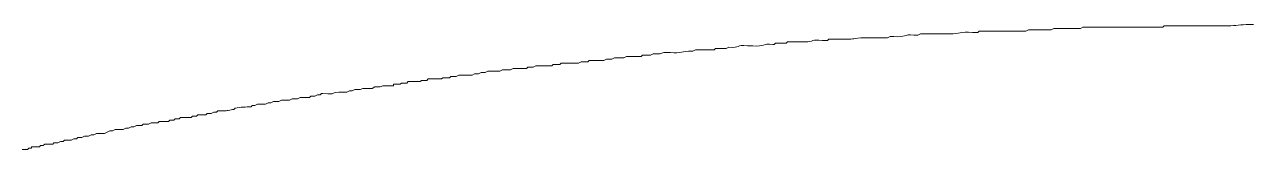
# Model space of a CAD drawing. Header units: millimetres. Extents: x 5194 to 16594, y 329 to 7592.
# Drawn here: x 10771.57 to 10792.33, y 3891.86 to 3893.98 of the extents above; entities that cross this region are included whole.
import ezdxf

# ---------------------------------------------------------------- set-up
doc = ezdxf.new("R2010")
doc.units = ezdxf.units.MM
doc.header["$MEASUREMENT"] = 0
doc.layers.add('PDF_Geometry', color=7, linetype='Continuous', true_color=0x231f20)

msp = doc.modelspace()

# ---------------------------------------------------------------- linework, layer by layer
at = {"layer": 'PDF_Geometry', "color": 0, "lineweight": 9}
for p, q in [((10788.91, 3893.887), (10788.955, 3893.909)), ((10788.955, 3893.909), (10788.977, 3893.909)), ((10788.977, 3893.909), (10789, 3893.909)), ((10789, 3893.909), (10789.045, 3893.909)), ((10789.045, 3893.909), (10789.067, 3893.909)), ((10789.067, 3893.909), (10789.09, 3893.909)), ((10789.09, 3893.909), (10789.135, 3893.909)), ((10789.135, 3893.909), (10789.18, 3893.909)), ((10789.18, 3893.909), (10789.202, 3893.909)), ((10789.202, 3893.909), (10789.247, 3893.909)), ((10789.247, 3893.909), (10789.27, 3893.909)), ((10789.27, 3893.909), (10789.315, 3893.909)), ((10789.315, 3893.909), (10789.36, 3893.909)), ((10789.36, 3893.909), (10789.382, 3893.909)), ((10789.382, 3893.909), (10789.404, 3893.909)), ((10789.404, 3893.909), (10789.449, 3893.932)), ((10789.449, 3893.932), (10789.472, 3893.932)), ((10789.472, 3893.932), (10789.517, 3893.932)), ((10789.832, 3893.932), (10789.877, 3893.932)), ((10789.877, 3893.932), (10789.922, 3893.932)), ((10789.922, 3893.932), (10789.944, 3893.932)), ((10790.799, 3893.932), (10790.821, 3893.954)), ((10790.821, 3893.954), (10790.844, 3893.954)), ((10790.844, 3893.954), (10790.889, 3893.954)), ((10790.889, 3893.954), (10790.934, 3893.954)), ((10791.788, 3893.954), (10791.811, 3893.954)), ((10791.811, 3893.954), (10791.856, 3893.954)), ((10791.856, 3893.954), (10791.901, 3893.954)), ((10792.261, 3893.977), (10792.283, 3893.977)), ((10792.283, 3893.977), (10792.328, 3893.977)), ((10785.042, 3893.707), (10785.087, 3893.707)), ((10785.087, 3893.707), (10785.132, 3893.707)), ((10785.132, 3893.707), (10785.154, 3893.729)), ((10785.154, 3893.729), (10785.177, 3893.729)), ((10785.177, 3893.729), (10785.221, 3893.729)), ((10785.221, 3893.729), (10785.244, 3893.729)), ((10785.244, 3893.729), (10785.266, 3893.729)), ((10785.266, 3893.729), (10785.311, 3893.729)), ((10785.311, 3893.729), (10785.356, 3893.729)), ((10785.356, 3893.729), (10785.379, 3893.729)), ((10785.694, 3893.752), (10785.716, 3893.752)), ((10785.716, 3893.752), (10785.739, 3893.752)), ((10786.076, 3893.752), (10786.099, 3893.752)), ((10786.099, 3893.752), (10786.144, 3893.752)), ((10786.144, 3893.752), (10786.189, 3893.774)), ((10786.189, 3893.774), (10786.256, 3893.774)), ((10786.593, 3893.797), (10786.638, 3893.797)), ((10786.638, 3893.797), (10786.661, 3893.797)), ((10786.661, 3893.797), (10786.706, 3893.819)), ((10786.706, 3893.819), (10786.751, 3893.819)), ((10786.751, 3893.819), (10786.773, 3893.819)), ((10786.773, 3893.819), (10786.796, 3893.819)), ((10786.796, 3893.819), (10786.841, 3893.819)), ((10786.841, 3893.819), (10786.863, 3893.819)), ((10786.863, 3893.819), (10786.886, 3893.819)), ((10786.886, 3893.819), (10786.953, 3893.819)), ((10786.953, 3893.819), (10786.976, 3893.819)), ((10786.976, 3893.819), (10787.021, 3893.819)), ((10787.021, 3893.819), (10787.043, 3893.819)), ((10787.043, 3893.819), (10787.066, 3893.819)), ((10787.066, 3893.819), (10787.111, 3893.819)), ((10787.111, 3893.819), (10787.156, 3893.819)), ((10787.156, 3893.819), (10787.178, 3893.819)), ((10787.178, 3893.819), (10787.201, 3893.819)), ((10787.583, 3893.842), (10787.605, 3893.842)), ((10787.605, 3893.842), (10787.628, 3893.842)), ((10787.628, 3893.842), (10787.673, 3893.842)), ((10787.673, 3893.842), (10787.695, 3893.864)), ((10787.695, 3893.864), (10787.74, 3893.864)), ((10787.74, 3893.864), (10787.763, 3893.864)), ((10787.763, 3893.864), (10787.808, 3893.864)), ((10787.808, 3893.864), (10787.853, 3893.864)), ((10787.853, 3893.864), (10787.875, 3893.864)), ((10787.875, 3893.864), (10787.898, 3893.864)), ((10787.898, 3893.864), (10787.943, 3893.864)), ((10787.943, 3893.864), (10787.965, 3893.864)), ((10787.965, 3893.864), (10787.988, 3893.864)), ((10787.988, 3893.864), (10788.033, 3893.864)), ((10788.033, 3893.864), (10788.078, 3893.864)), ((10788.078, 3893.864), (10788.123, 3893.864)), ((10788.46, 3893.864), (10788.482, 3893.864)), ((10788.482, 3893.864), (10788.527, 3893.887)), ((10788.865, 3893.887), (10788.91, 3893.887)), ((10782.14, 3893.459), (10782.185, 3893.482)), ((10782.185, 3893.482), (10782.208, 3893.482)), ((10782.208, 3893.482), (10782.23, 3893.482)), ((10782.23, 3893.482), (10782.275, 3893.482)), ((10782.275, 3893.482), (10782.298, 3893.482)), ((10782.298, 3893.482), (10782.365, 3893.504)), ((10782.365, 3893.504), (10782.41, 3893.504)), ((10782.41, 3893.504), (10782.455, 3893.504)), ((10782.455, 3893.504), (10782.478, 3893.504)), ((10782.838, 3893.527), (10782.86, 3893.527)), ((10782.86, 3893.527), (10782.905, 3893.549)), ((10782.905, 3893.549), (10782.928, 3893.549)), ((10782.928, 3893.549), (10782.95, 3893.549)), ((10782.95, 3893.549), (10782.973, 3893.549)), ((10782.973, 3893.549), (10783.018, 3893.549)), ((10783.018, 3893.549), (10783.063, 3893.549)), ((10783.063, 3893.549), (10783.107, 3893.549)), ((10783.107, 3893.549), (10783.152, 3893.549)), ((10783.152, 3893.549), (10783.197, 3893.549)), ((10783.197, 3893.549), (10783.22, 3893.549)), ((10783.22, 3893.549), (10783.242, 3893.572)), ((10783.242, 3893.572), (10783.287, 3893.572)), ((10783.287, 3893.572), (10783.332, 3893.572)), ((10783.332, 3893.572), (10783.355, 3893.572)), ((10783.355, 3893.572), (10783.377, 3893.572)), ((10783.377, 3893.572), (10783.422, 3893.572)), ((10783.422, 3893.572), (10783.467, 3893.594)), ((10783.782, 3893.617), (10783.827, 3893.617)), ((10783.827, 3893.617), (10783.872, 3893.617)), ((10784.209, 3893.639), (10784.232, 3893.639)), ((10784.232, 3893.639), (10784.254, 3893.662)), ((10784.254, 3893.662), (10784.299, 3893.662)), ((10784.299, 3893.662), (10784.322, 3893.662)), ((10784.322, 3893.662), (10784.344, 3893.662)), ((10784.344, 3893.662), (10784.389, 3893.662)), ((10784.389, 3893.662), (10784.434, 3893.662)), ((10784.434, 3893.662), (10784.457, 3893.684)), ((10784.457, 3893.684), (10784.479, 3893.684)), ((10784.479, 3893.684), (10784.524, 3893.684)), ((10784.524, 3893.684), (10784.569, 3893.684)), ((10784.569, 3893.684), (10784.614, 3893.684)), ((10784.614, 3893.684), (10784.637, 3893.684)), ((10784.637, 3893.684), (10784.659, 3893.684)), ((10784.659, 3893.684), (10784.704, 3893.684)), ((10784.704, 3893.684), (10784.749, 3893.684)), ((10780.161, 3893.257), (10780.206, 3893.279)), ((10780.206, 3893.279), (10780.251, 3893.279)), ((10780.251, 3893.279), (10780.274, 3893.279)), ((10780.274, 3893.279), (10780.296, 3893.279)), ((10780.296, 3893.279), (10780.341, 3893.279)), ((10780.341, 3893.279), (10780.386, 3893.279)), ((10780.386, 3893.279), (10780.409, 3893.279)), ((10780.409, 3893.279), (10780.431, 3893.279)), ((10780.431, 3893.279), (10780.476, 3893.279)), ((10780.476, 3893.279), (10780.499, 3893.302)), ((10780.499, 3893.302), (10780.521, 3893.302)), ((10780.521, 3893.302), (10780.566, 3893.302)), ((10780.566, 3893.302), (10780.611, 3893.302)), ((10780.611, 3893.302), (10780.634, 3893.324)), ((10780.634, 3893.324), (10780.656, 3893.324)), ((10780.656, 3893.324), (10780.701, 3893.324)), ((10780.701, 3893.324), (10780.746, 3893.324)), ((10780.746, 3893.324), (10780.769, 3893.324)), ((10780.769, 3893.324), (10780.791, 3893.324)), ((10780.791, 3893.324), (10780.836, 3893.324)), ((10780.836, 3893.324), (10780.859, 3893.324)), ((10780.859, 3893.324), (10780.881, 3893.324)), ((10780.881, 3893.324), (10780.926, 3893.324)), ((10780.926, 3893.324), (10780.971, 3893.347)), ((10780.971, 3893.347), (10780.994, 3893.347)), ((10780.994, 3893.347), (10781.016, 3893.347)), ((10781.016, 3893.347), (10781.038, 3893.347)), ((10781.038, 3893.347), (10781.083, 3893.347)), ((10781.083, 3893.347), (10781.106, 3893.369)), ((10781.106, 3893.369), (10781.128, 3893.369)), ((10781.128, 3893.369), (10781.173, 3893.369)), ((10781.173, 3893.369), (10781.196, 3893.369)), ((10781.196, 3893.369), (10781.218, 3893.369)), ((10781.218, 3893.369), (10781.263, 3893.369)), ((10781.263, 3893.369), (10781.308, 3893.369)), ((10781.308, 3893.369), (10781.331, 3893.369)), ((10781.331, 3893.369), (10781.353, 3893.369)), ((10781.353, 3893.369), (10781.398, 3893.392)), ((10781.398, 3893.392), (10781.443, 3893.392)), ((10781.443, 3893.392), (10781.488, 3893.392)), ((10781.488, 3893.392), (10781.533, 3893.414)), ((10781.533, 3893.414), (10781.556, 3893.414)), ((10781.556, 3893.414), (10781.578, 3893.414)), ((10781.578, 3893.414), (10781.623, 3893.414)), ((10781.623, 3893.414), (10781.668, 3893.414)), ((10781.668, 3893.414), (10781.691, 3893.414)), ((10781.691, 3893.414), (10781.736, 3893.437)), ((10781.736, 3893.437), (10781.758, 3893.437)), ((10781.758, 3893.437), (10781.781, 3893.437)), ((10781.781, 3893.437), (10781.848, 3893.437)), ((10781.848, 3893.437), (10781.871, 3893.437)), ((10781.871, 3893.437), (10781.893, 3893.437)), ((10781.893, 3893.437), (10781.938, 3893.437)), ((10781.938, 3893.437), (10781.961, 3893.437)), ((10781.961, 3893.437), (10781.983, 3893.437)), ((10781.983, 3893.437), (10782.006, 3893.459)), ((10782.006, 3893.459), (10782.051, 3893.459)), ((10782.051, 3893.459), (10782.073, 3893.459)), ((10782.073, 3893.459), (10782.095, 3893.459)), ((10782.095, 3893.459), (10782.14, 3893.459)), ((10778.61, 3893.055), (10778.632, 3893.077)), ((10778.632, 3893.077), (10778.677, 3893.077)), ((10778.677, 3893.077), (10778.722, 3893.077)), ((10778.722, 3893.077), (10778.745, 3893.077)), ((10778.745, 3893.077), (10778.767, 3893.099)), ((10778.767, 3893.099), (10778.812, 3893.099)), ((10778.812, 3893.099), (10778.835, 3893.099)), ((10778.835, 3893.099), (10778.857, 3893.099)), ((10778.857, 3893.099), (10778.902, 3893.122)), ((10778.902, 3893.122), (10778.947, 3893.122)), ((10778.947, 3893.122), (10778.969, 3893.122)), ((10778.969, 3893.122), (10778.992, 3893.122)), ((10778.992, 3893.122), (10779.037, 3893.122)), ((10779.037, 3893.122), (10779.082, 3893.122)), ((10779.082, 3893.122), (10779.127, 3893.122)), ((10779.127, 3893.122), (10779.172, 3893.144)), ((10779.172, 3893.144), (10779.194, 3893.144)), ((10779.194, 3893.144), (10779.239, 3893.144)), ((10779.239, 3893.144), (10779.284, 3893.167)), ((10779.284, 3893.167), (10779.307, 3893.167)), ((10779.307, 3893.167), (10779.329, 3893.167)), ((10779.329, 3893.167), (10779.352, 3893.167)), ((10779.352, 3893.167), (10779.397, 3893.189)), ((10779.397, 3893.189), (10779.419, 3893.189)), ((10779.419, 3893.189), (10779.464, 3893.189)), ((10779.464, 3893.189), (10779.487, 3893.189)), ((10779.487, 3893.189), (10779.509, 3893.189)), ((10779.509, 3893.189), (10779.554, 3893.189)), ((10779.554, 3893.189), (10779.599, 3893.189)), ((10779.599, 3893.189), (10779.644, 3893.212)), ((10779.644, 3893.212), (10779.689, 3893.212)), ((10779.689, 3893.212), (10779.734, 3893.212)), ((10779.734, 3893.212), (10779.779, 3893.212)), ((10779.779, 3893.212), (10779.824, 3893.234)), ((10779.824, 3893.234), (10779.847, 3893.234)), ((10779.847, 3893.234), (10779.869, 3893.234)), ((10779.869, 3893.234), (10779.914, 3893.234)), ((10779.914, 3893.234), (10779.937, 3893.234)), ((10779.937, 3893.234), (10779.959, 3893.234)), ((10779.959, 3893.234), (10780.004, 3893.234)), ((10780.004, 3893.234), (10780.049, 3893.234)), ((10780.049, 3893.234), (10780.071, 3893.257)), ((10780.071, 3893.257), (10780.094, 3893.257)), ((10780.094, 3893.257), (10780.116, 3893.257)), ((10780.116, 3893.257), (10780.161, 3893.257)), ((10777.103, 3892.852), (10777.148, 3892.875)), ((10777.148, 3892.875), (10777.17, 3892.875)), ((10777.17, 3892.875), (10777.193, 3892.875)), ((10777.193, 3892.875), (10777.238, 3892.875)), ((10777.238, 3892.875), (10777.283, 3892.897)), ((10777.283, 3892.897), (10777.305, 3892.897)), ((10777.305, 3892.897), (10777.35, 3892.897)), ((10777.35, 3892.897), (10777.373, 3892.897)), ((10777.373, 3892.897), (10777.395, 3892.897)), ((10777.395, 3892.897), (10777.44, 3892.897)), ((10777.44, 3892.897), (10777.485, 3892.92)), ((10777.485, 3892.92), (10777.508, 3892.92)), ((10777.508, 3892.92), (10777.53, 3892.92)), ((10777.53, 3892.92), (10777.575, 3892.92)), ((10777.575, 3892.92), (10777.62, 3892.942)), ((10777.62, 3892.942), (10777.643, 3892.942)), ((10777.643, 3892.942), (10777.665, 3892.942)), ((10777.665, 3892.942), (10777.688, 3892.942)), ((10777.688, 3892.942), (10777.71, 3892.942)), ((10777.71, 3892.942), (10777.755, 3892.942)), ((10777.755, 3892.942), (10777.8, 3892.942)), ((10777.8, 3892.942), (10777.8, 3892.965)), ((10777.8, 3892.965), (10777.845, 3892.965)), ((10777.845, 3892.965), (10777.89, 3892.965)), ((10777.89, 3892.965), (10777.912, 3892.965)), ((10777.912, 3892.965), (10777.935, 3892.987)), ((10777.935, 3892.987), (10777.98, 3892.987)), ((10777.98, 3892.987), (10778.025, 3892.987)), ((10778.025, 3892.987), (10778.047, 3893.01)), ((10778.047, 3893.01), (10778.07, 3893.01)), ((10778.07, 3893.01), (10778.115, 3893.01)), ((10778.115, 3893.01), (10778.137, 3893.01)), ((10778.137, 3893.01), (10778.16, 3893.01)), ((10778.16, 3893.01), (10778.205, 3893.01)), ((10778.205, 3893.01), (10778.227, 3893.01)), ((10778.227, 3893.01), (10778.25, 3893.01)), ((10778.25, 3893.01), (10778.272, 3893.032)), ((10778.272, 3893.032), (10778.317, 3893.032)), ((10778.317, 3893.032), (10778.362, 3893.032)), ((10778.362, 3893.032), (10778.385, 3893.055)), ((10778.385, 3893.055), (10778.407, 3893.055)), ((10778.407, 3893.055), (10778.452, 3893.055)), ((10778.452, 3893.055), (10778.475, 3893.055)), ((10778.475, 3893.055), (10778.497, 3893.055)), ((10778.497, 3893.055), (10778.542, 3893.055)), ((10778.542, 3893.055), (10778.587, 3893.055)), ((10778.587, 3893.055), (10778.61, 3893.055)), ((10775.731, 3892.65), (10775.776, 3892.672)), ((10775.776, 3892.672), (10775.821, 3892.672)), ((10775.821, 3892.672), (10775.843, 3892.672)), ((10775.843, 3892.672), (10775.866, 3892.672)), ((10775.866, 3892.672), (10775.911, 3892.695)), ((10775.911, 3892.695), (10775.933, 3892.695)), ((10775.933, 3892.695), (10775.956, 3892.695)), ((10775.956, 3892.695), (10776.001, 3892.695)), ((10776.001, 3892.695), (10776.023, 3892.695)), ((10776.023, 3892.695), (10776.046, 3892.695)), ((10776.046, 3892.695), (10776.091, 3892.717)), ((10776.091, 3892.717), (10776.113, 3892.717)), ((10776.113, 3892.717), (10776.136, 3892.717)), ((10776.136, 3892.717), (10776.181, 3892.717)), ((10776.181, 3892.717), (10776.226, 3892.74)), ((10776.226, 3892.74), (10776.248, 3892.74)), ((10776.248, 3892.74), (10776.271, 3892.74)), ((10776.271, 3892.74), (10776.293, 3892.74)), ((10776.293, 3892.74), (10776.316, 3892.74)), ((10776.316, 3892.74), (10776.361, 3892.74)), ((10776.361, 3892.74), (10776.383, 3892.74)), ((10776.383, 3892.74), (10776.406, 3892.762)), ((10776.406, 3892.762), (10776.428, 3892.762)), ((10776.428, 3892.762), (10776.473, 3892.762)), ((10776.473, 3892.762), (10776.518, 3892.785)), ((10776.518, 3892.785), (10776.563, 3892.785)), ((10776.563, 3892.785), (10776.586, 3892.807)), ((10776.586, 3892.807), (10776.608, 3892.807)), ((10776.878, 3892.83), (10776.923, 3892.83)), ((10776.923, 3892.83), (10776.968, 3892.83)), ((10776.968, 3892.83), (10776.99, 3892.83)), ((10776.99, 3892.83), (10777.013, 3892.83)), ((10777.013, 3892.83), (10777.058, 3892.852)), ((10777.058, 3892.852), (10777.103, 3892.852)), ((10774.472, 3892.425), (10774.494, 3892.447)), ((10774.494, 3892.447), (10774.539, 3892.447)), ((10774.539, 3892.447), (10774.562, 3892.447)), ((10774.562, 3892.447), (10774.584, 3892.447)), ((10774.584, 3892.447), (10774.629, 3892.447)), ((10774.629, 3892.447), (10774.652, 3892.47)), ((10774.652, 3892.47), (10774.674, 3892.47)), ((10774.674, 3892.47), (10774.719, 3892.47)), ((10774.719, 3892.47), (10774.764, 3892.492)), ((10774.764, 3892.492), (10774.809, 3892.492)), ((10774.809, 3892.492), (10774.831, 3892.515)), ((10775.079, 3892.537), (10775.101, 3892.537)), ((10775.101, 3892.537), (10775.124, 3892.56)), ((10775.394, 3892.582), (10775.416, 3892.605)), ((10775.416, 3892.605), (10775.461, 3892.605)), ((10775.461, 3892.605), (10775.506, 3892.627)), ((10775.506, 3892.627), (10775.529, 3892.627)), ((10775.529, 3892.627), (10775.551, 3892.627)), ((10775.551, 3892.627), (10775.596, 3892.627)), ((10775.596, 3892.627), (10775.641, 3892.627)), ((10775.641, 3892.627), (10775.686, 3892.65)), ((10775.686, 3892.65), (10775.709, 3892.65)), ((10775.709, 3892.65), (10775.731, 3892.65)), ((10773.325, 3892.222), (10773.37, 3892.245)), ((10773.37, 3892.245), (10773.392, 3892.245)), ((10773.392, 3892.245), (10773.415, 3892.245)), ((10773.415, 3892.245), (10773.46, 3892.267)), ((10773.46, 3892.267), (10773.482, 3892.267)), ((10773.482, 3892.267), (10773.505, 3892.267)), ((10773.505, 3892.267), (10773.527, 3892.267)), ((10773.527, 3892.267), (10773.55, 3892.267)), ((10773.55, 3892.267), (10773.572, 3892.29)), ((10773.572, 3892.29), (10773.617, 3892.29)), ((10773.617, 3892.29), (10773.64, 3892.29)), ((10773.64, 3892.29), (10773.662, 3892.29)), ((10773.662, 3892.29), (10773.707, 3892.312)), ((10773.707, 3892.312), (10773.752, 3892.312)), ((10773.752, 3892.312), (10773.797, 3892.312)), ((10773.797, 3892.312), (10773.819, 3892.312)), ((10773.819, 3892.312), (10773.842, 3892.335)), ((10773.842, 3892.335), (10773.887, 3892.335)), ((10773.887, 3892.335), (10773.932, 3892.335)), ((10773.932, 3892.335), (10773.977, 3892.335)), ((10773.977, 3892.335), (10773.999, 3892.335)), ((10773.999, 3892.335), (10774.022, 3892.357)), ((10774.022, 3892.357), (10774.067, 3892.357)), ((10774.067, 3892.357), (10774.089, 3892.357)), ((10774.089, 3892.357), (10774.112, 3892.38)), ((10774.112, 3892.38), (10774.157, 3892.38)), ((10774.157, 3892.38), (10774.179, 3892.38)), ((10774.179, 3892.38), (10774.202, 3892.402)), ((10774.202, 3892.402), (10774.247, 3892.402)), ((10774.247, 3892.402), (10774.269, 3892.402)), ((10774.269, 3892.402), (10774.292, 3892.402)), ((10774.292, 3892.402), (10774.337, 3892.402)), ((10774.337, 3892.402), (10774.382, 3892.402)), ((10774.382, 3892.402), (10774.404, 3892.425)), ((10774.404, 3892.425), (10774.427, 3892.425)), ((10774.427, 3892.425), (10774.472, 3892.425)), ((10772.358, 3892.02), (10772.403, 3892.043)), ((10772.403, 3892.043), (10772.425, 3892.043)), ((10772.425, 3892.043), (10772.448, 3892.043)), ((10772.448, 3892.043), (10772.47, 3892.065)), ((10772.47, 3892.065), (10772.493, 3892.065)), ((10772.493, 3892.065), (10772.538, 3892.065)), ((10772.538, 3892.065), (10772.583, 3892.087)), ((10772.583, 3892.087), (10772.605, 3892.087)), ((10772.605, 3892.087), (10772.628, 3892.087)), ((10772.628, 3892.087), (10772.65, 3892.087)), ((10772.65, 3892.087), (10772.695, 3892.11)), ((10772.695, 3892.11), (10772.717, 3892.11)), ((10772.717, 3892.11), (10772.74, 3892.11)), ((10772.74, 3892.11), (10772.785, 3892.132)), ((10772.785, 3892.132), (10772.807, 3892.132)), ((10772.807, 3892.132), (10772.83, 3892.132)), ((10772.83, 3892.132), (10772.875, 3892.132)), ((10772.875, 3892.132), (10772.897, 3892.132)), ((10772.897, 3892.132), (10772.92, 3892.132)), ((10772.92, 3892.132), (10772.965, 3892.155)), ((10772.965, 3892.155), (10773.01, 3892.177)), ((10773.01, 3892.177), (10773.055, 3892.177)), ((10773.055, 3892.177), (10773.1, 3892.2)), ((10773.1, 3892.2), (10773.145, 3892.2)), ((10773.145, 3892.2), (10773.19, 3892.2)), ((10773.19, 3892.2), (10773.235, 3892.2)), ((10773.235, 3892.2), (10773.28, 3892.222)), ((10773.28, 3892.222), (10773.302, 3892.222)), ((10773.302, 3892.222), (10773.325, 3892.222)), ((10771.526, 3891.863), (10771.571, 3891.863)), ((10771.571, 3891.863), (10771.615, 3891.863)), ((10771.615, 3891.863), (10771.638, 3891.885)), ((10771.638, 3891.885), (10771.66, 3891.885)), ((10771.66, 3891.885), (10771.683, 3891.885)), ((10771.683, 3891.885), (10771.683, 3891.908)), ((10771.683, 3891.908), (10771.728, 3891.908)), ((10771.728, 3891.908), (10771.773, 3891.908)), ((10771.773, 3891.908), (10771.795, 3891.908)), ((10771.795, 3891.908), (10771.818, 3891.908)), ((10771.818, 3891.908), (10771.84, 3891.93)), ((10771.84, 3891.93), (10771.863, 3891.93)), ((10771.863, 3891.93), (10771.885, 3891.93)), ((10771.885, 3891.93), (10771.908, 3891.953)), ((10771.908, 3891.953), (10771.953, 3891.953)), ((10771.953, 3891.953), (10771.998, 3891.953)), ((10771.998, 3891.953), (10772.02, 3891.953)), ((10772.02, 3891.953), (10772.043, 3891.953)), ((10772.043, 3891.953), (10772.065, 3891.975)), ((10772.065, 3891.975), (10772.088, 3891.975)), ((10772.088, 3891.975), (10772.133, 3891.975)), ((10772.133, 3891.975), (10772.178, 3891.998)), ((10772.178, 3891.998), (10772.223, 3891.998)), ((10772.223, 3891.998), (10772.245, 3892.02)), ((10772.245, 3892.02), (10772.268, 3892.02)), ((10772.268, 3892.02), (10772.313, 3892.02)), ((10772.313, 3892.02), (10772.358, 3892.02))]:
    msp.add_line(p, q, dxfattribs=at)
for points in [[(10789.517, 3893.932), (10789.629, 3893.932), (10789.719, 3893.932), (10789.832, 3893.932)], [(10789.944, 3893.932), (10790.237, 3893.932), (10790.506, 3893.932), (10790.799, 3893.932)], [(10790.934, 3893.954), (10791.226, 3893.954), (10791.496, 3893.954), (10791.788, 3893.954)], [(10791.901, 3893.954), (10792.036, 3893.954), (10792.103, 3893.977), (10792.261, 3893.977)], [(10784.749, 3893.684), (10784.907, 3893.684), (10784.862, 3893.729), (10785.042, 3893.707)], [(10785.379, 3893.729), (10785.581, 3893.729), (10785.536, 3893.729), (10785.694, 3893.752)], [(10785.739, 3893.752), (10785.851, 3893.752), (10785.964, 3893.752), (10786.076, 3893.752)], [(10786.256, 3893.774), (10786.458, 3893.752), (10786.413, 3893.819), (10786.593, 3893.797)], [(10787.201, 3893.819), (10787.358, 3893.819), (10787.38, 3893.864), (10787.583, 3893.842)], [(10788.123, 3893.864), (10788.235, 3893.864), (10788.347, 3893.864), (10788.46, 3893.864)], [(10788.527, 3893.887), (10788.64, 3893.887), (10788.752, 3893.887), (10788.865, 3893.887)], [(10782.478, 3893.504), (10782.658, 3893.482), (10782.68, 3893.527), (10782.838, 3893.527)], [(10783.467, 3893.594), (10783.67, 3893.572), (10783.58, 3893.639), (10783.782, 3893.617)], [(10783.872, 3893.617), (10784.075, 3893.594), (10784.03, 3893.662), (10784.209, 3893.639)], [(10776.608, 3892.807), (10776.878, 3892.785), (10776.698, 3892.83), (10776.878, 3892.83)], [(10774.831, 3892.515), (10775.011, 3892.515), (10774.944, 3892.515), (10775.079, 3892.537)], [(10775.124, 3892.56), (10775.214, 3892.582), (10775.304, 3892.582), (10775.394, 3892.582)]]:
    msp.add_open_spline(points, degree=3, dxfattribs=at)

doc.saveas('drawing.dxf')
